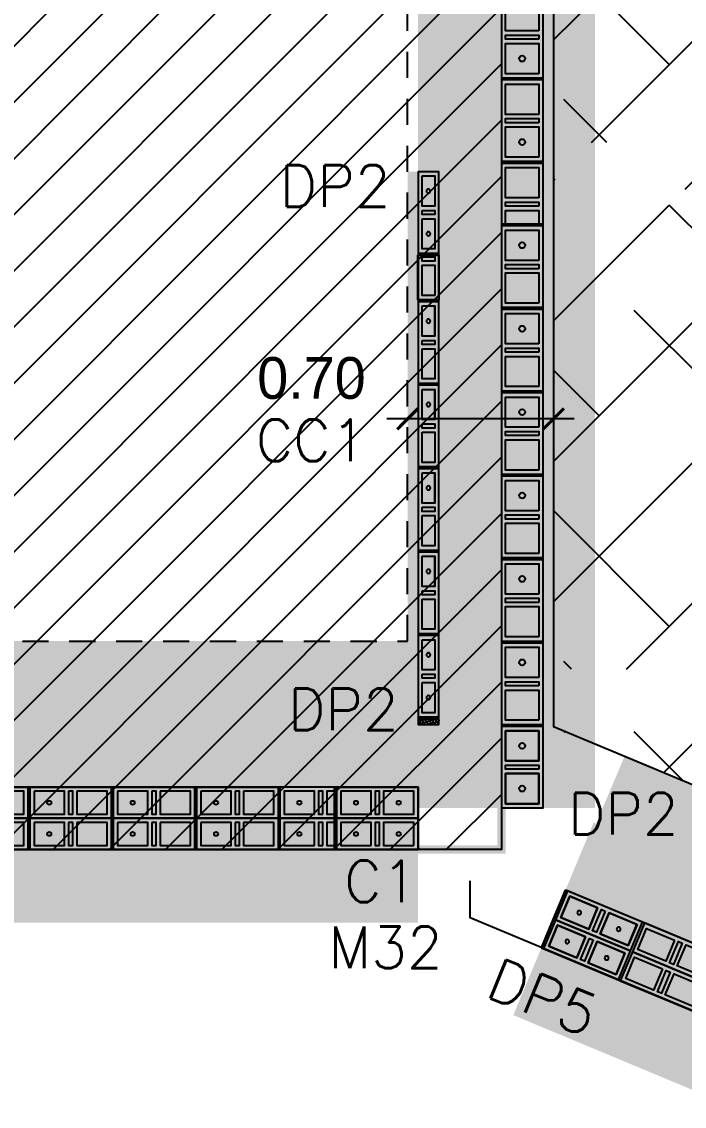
# Model space of a CAD drawing. Header units: metres. Extents: x -33.7 to 13.3, y -17.6 to 9.2.
# Drawn here: x -0.41 to 2.77, y -4.99 to 0.21 of the extents above; entities that cross this region are included whole.
import ezdxf
from ezdxf.enums import TextEntityAlignment as Align
from ezdxf.xclip import XClip

# ---------------------------------------------------------------- set-up
doc = ezdxf.new("R2010")
doc.units = ezdxf.units.M
doc.header["$XCLIPFRAME"] = 2
doc.linetypes.add('HIDDEN', pattern=[0.375, 0.25, -0.125])
for name, color, linetype in [('00', 8, 'Continuous'), ('COTAS', 1, 'Continuous'), ('Pin DP1 en Muro de 10cm', 3, 'Continuous'), ('Pin DP1 en Muro de 20cm', 3, 'Continuous'), ('Pin DP1 en Muro de contencion de 30cm', 3, 'Continuous'), ('Pin DP2 en Muro de 10cm', 30, 'Continuous'), ('Pin DP2 en Muro de 20cm', 32, 'Continuous'), ('Pin DP2 en Muro de contencion de 30cm', 33, 'Continuous'), ('Pin DP5 en Muro de contencion de 30cm', 8, 'Continuous'), ('Zapata Z8 de 6.55 x 7.10 x 0.45 m', 34, 'Continuous')]:
    doc.layers.add(name, color=color, linetype=linetype)
for name, color, linetype, transparency in [('Cimiento corrido CC1 de 0.70 x 0.25 m', 2, 'Continuous', 0.5), ('Cimiento corrido MC1 de 1.00 x 0.30 m', 4, 'Continuous', 0.5), ('Cimiento corrido MC1 de 1.00 x 0.30 m (dentro de zapata)', 144, 'Continuous', 0.5), ('SOT Muro de 10cm', 1, 'Continuous', 0.5), ('SOT Muro de 20cm', 1, 'Continuous', 0.5), ('SOT Muro de contencion de 30cm', 6, 'Continuous', 0.5)]:
    doc.layers.add(name, color=color, linetype=linetype, transparency=transparency)
doc.styles.add('ROMANS', font='romans')
doc.styles.add('ROTULOS', font='GOTHIC.TTF')
doc.styles.get("Standard").update_dxf_attribs({"font": 'arial.ttf'})
doc.dimstyles.new('DIM_100_2', dxfattribs={"dimtxt": 0.2, "dimasz": 0.1, "dimexe": 0.1, "dimexo": 0.1, "dimgap": 0.15, "dimtad": 1, "dimdsep": 46, "dimtxsty": 'ROTULOS', "dimblk": 'ARCHTICK', "dimcen": 0.1, "dimdle": 0.1, "dimaunit": 1, "dimadec": 3, "dimazin": 3, "dimtfac": 1, "dimtix": 1, "dimtmove": 2, "dimatfit": 3, "dimldrblk": 'FLECHA', "dimfxl": 0.25, "dimtvp": 1, "dimtolj": 1, "dimlwd": -1, "dimlwe": -1})

# ---------------------------------------------------------------- blocks, each defined once
blk = doc.blocks.new('*U132')
for points in [[(-0.075, 0.4), (0.075, 0.4), (0.075, 0.01), (-0.075, 0.01)], [(0.055, 0.38), (-0.055, 0.38), (-0.055, 0.235), (0.055, 0.235)], [(0.055, 0.215), (-0.055, 0.215), (-0.055, 0.195), (0.055, 0.195)], [(0.055, 0.175), (-0.055, 0.175), (-0.055, 0.03), (0.055, 0.03)]]:
    blk.add_lwpolyline(points, close=True)
at = {"color": 251}
blk.add_lwpolyline([(-0.075, 0), (0.075, 0)], dxfattribs=at)
at = {"color": 3}
blk.add_circle((0, 0.3075), 0.00953, dxfattribs=at)
blk = doc.blocks.new('*U133')
for points in [[(-0.075, 0.4), (0.075, 0.4), (0.075, 0.01), (-0.075, 0.01)], [(0.055, 0.38), (-0.055, 0.38), (-0.055, 0.235), (0.055, 0.235)], [(0.055, 0.215), (-0.055, 0.215), (-0.055, 0.195), (0.055, 0.195)], [(0.055, 0.175), (-0.055, 0.175), (-0.055, 0.03), (0.055, 0.03)]]:
    blk.add_lwpolyline(points, close=True)
at = {"color": 251}
blk.add_lwpolyline([(-0.075, 0), (0.075, 0)], dxfattribs=at)
at = {"color": 3}
blk.add_circle((0, 0.3075), 0.00953, dxfattribs=at)
blk = doc.blocks.new('*U134')
for points in [[(-0.075, 0.4), (0.075, 0.4), (0.075, 0.01), (-0.075, 0.01)], [(0.055, 0.38), (-0.055, 0.38), (-0.055, 0.235), (0.055, 0.235)], [(0.055, 0.215), (-0.055, 0.215), (-0.055, 0.195), (0.055, 0.195)], [(0.055, 0.175), (-0.055, 0.175), (-0.055, 0.03), (0.055, 0.03)]]:
    blk.add_lwpolyline(points, close=True)
at = {"color": 251}
blk.add_lwpolyline([(-0.075, 0), (0.075, 0)], dxfattribs=at)
at = {"color": 3}
blk.add_circle((0, 0.3075), 0.00953, dxfattribs=at)
blk = doc.blocks.new('*U135')
for points in [[(-0.075, 0.4), (0.075, 0.4), (0.075, 0.01), (-0.075, 0.01)], [(0.055, 0.38), (-0.055, 0.38), (-0.055, 0.235), (0.055, 0.235)], [(0.055, 0.215), (-0.055, 0.215), (-0.055, 0.195), (0.055, 0.195)], [(0.055, 0.175), (-0.055, 0.175), (-0.055, 0.03), (0.055, 0.03)]]:
    blk.add_lwpolyline(points, close=True)
at = {"color": 251}
blk.add_lwpolyline([(-0.075, 0), (0.075, 0)], dxfattribs=at)
at = {"color": 3}
blk.add_circle((0, 0.3075), 0.00953, dxfattribs=at)
blk = doc.blocks.new('*U136')
for points in [[(-0.075, 0.4), (0.075, 0.4), (0.075, 0.01), (-0.075, 0.01)], [(0.055, 0.38), (-0.055, 0.38), (-0.055, 0.235), (0.055, 0.235)], [(0.055, 0.215), (-0.055, 0.215), (-0.055, 0.195), (0.055, 0.195)], [(0.055, 0.175), (-0.055, 0.175), (-0.055, 0.03), (0.055, 0.03)]]:
    blk.add_lwpolyline(points, close=True)
at = {"color": 251}
blk.add_lwpolyline([(-0.075, 0), (0.075, 0)], dxfattribs=at)
at = {"color": 3}
for centre in [(0, 0.3075), (0, 0.1025)]:
    blk.add_circle(centre, 0.00953, dxfattribs=at)
blk = doc.blocks.new('*U137')
for points in [[(-0.075, 0.4), (0.075, 0.4), (0.075, 0.01), (-0.075, 0.01)], [(0.055, 0.38), (-0.055, 0.38), (-0.055, 0.235), (0.055, 0.235)], [(0.055, 0.215), (-0.055, 0.215), (-0.055, 0.195), (0.055, 0.195)], [(0.055, 0.175), (-0.055, 0.175), (-0.055, 0.03), (0.055, 0.03)]]:
    blk.add_lwpolyline(points, close=True)
at = {"color": 251}
blk.add_lwpolyline([(-0.075, 0), (0.075, 0)], dxfattribs=at)
at = {"color": 3}
blk.add_circle((0, 0.1025), 0.00953, dxfattribs=at)
blk = doc.blocks.new('*U386')
for points in [[(-0.05, 0.4), (0.05, 0.4), (0.05, 0.01), (-0.05, 0.01)], [(0.03, 0.38), (-0.03, 0.38), (-0.03, 0.235), (0.03, 0.235)], [(0.03, 0.215), (-0.03, 0.215), (-0.03, 0.195), (0.03, 0.195)], [(0.03, 0.175), (-0.03, 0.175), (-0.03, 0.03), (0.03, 0.03)]]:
    blk.add_lwpolyline(points, close=True)
at = {"color": 251}
blk.add_lwpolyline([(-0.05, 0), (0.05, 0)], dxfattribs=at)
at = {"color": 3}
for centre in [(0, 0.3075), (0, 0.1025)]:
    blk.add_circle(centre, 0.00953, dxfattribs=at)
blk = doc.blocks.new('*U387')
for points in [[(-0.05, 0.4), (0.05, 0.4), (0.05, 0.01), (-0.05, 0.01)], [(0.03, 0.38), (-0.03, 0.38), (-0.03, 0.235), (0.03, 0.235)], [(0.03, 0.215), (-0.03, 0.215), (-0.03, 0.195), (0.03, 0.195)], [(0.03, 0.175), (-0.03, 0.175), (-0.03, 0.03), (0.03, 0.03)]]:
    blk.add_lwpolyline(points, close=True)
at = {"color": 251}
blk.add_lwpolyline([(-0.05, 0), (0.05, 0)], dxfattribs=at)
at = {"color": 3}
blk.add_circle((0, 0.3075), 0.00953, dxfattribs=at)
blk = doc.blocks.new('*U388')
for points in [[(-0.05, 0.4), (0.05, 0.4), (0.05, 0.01), (-0.05, 0.01)], [(0.03, 0.38), (-0.03, 0.38), (-0.03, 0.235), (0.03, 0.235)], [(0.03, 0.215), (-0.03, 0.215), (-0.03, 0.195), (0.03, 0.195)], [(0.03, 0.175), (-0.03, 0.175), (-0.03, 0.03), (0.03, 0.03)]]:
    blk.add_lwpolyline(points, close=True)
at = {"color": 251}
blk.add_lwpolyline([(-0.05, 0), (0.05, 0)], dxfattribs=at)
at = {"color": 3}
blk.add_circle((0, 0.3075), 0.00953, dxfattribs=at)
blk = doc.blocks.new('*U389')
for points in [[(-0.05, 0.4), (0.05, 0.4), (0.05, 0.01), (-0.05, 0.01)], [(0.03, 0.38), (-0.03, 0.38), (-0.03, 0.235), (0.03, 0.235)], [(0.03, 0.215), (-0.03, 0.215), (-0.03, 0.195), (0.03, 0.195)], [(0.03, 0.175), (-0.03, 0.175), (-0.03, 0.03), (0.03, 0.03)]]:
    blk.add_lwpolyline(points, close=True)
at = {"color": 251}
blk.add_lwpolyline([(-0.05, 0), (0.05, 0)], dxfattribs=at)
at = {"color": 3}
blk.add_circle((0, 0.3075), 0.00953, dxfattribs=at)
blk = doc.blocks.new('*U390')
for points in [[(-0.05, 0.4), (0.05, 0.4), (0.05, 0.01), (-0.05, 0.01)], [(0.03, 0.38), (-0.03, 0.38), (-0.03, 0.235), (0.03, 0.235)], [(0.03, 0.215), (-0.03, 0.215), (-0.03, 0.195), (0.03, 0.195)], [(0.03, 0.175), (-0.03, 0.175), (-0.03, 0.03), (0.03, 0.03)]]:
    blk.add_lwpolyline(points, close=True)
at = {"color": 251}
blk.add_lwpolyline([(-0.05, 0), (0.05, 0)], dxfattribs=at)
at = {"color": 3}
blk.add_circle((0, 0.3075), 0.00953, dxfattribs=at)
blk = doc.blocks.new('*U391')
for points in [[(-0.05, 0.4), (0.05, 0.4), (0.05, 0.01), (-0.05, 0.01)], [(0.03, 0.38), (-0.03, 0.38), (-0.03, 0.235), (0.03, 0.235)], [(0.03, 0.215), (-0.03, 0.215), (-0.03, 0.195), (0.03, 0.195)], [(0.03, 0.175), (-0.03, 0.175), (-0.03, 0.03), (0.03, 0.03)]]:
    blk.add_lwpolyline(points, close=True)
at = {"color": 251}
blk.add_lwpolyline([(-0.05, 0), (0.05, 0)], dxfattribs=at)
at = {"color": 3}
for centre in [(0, 0.3075), (0, 0.1025)]:
    blk.add_circle(centre, 0.00953, dxfattribs=at)
blk = doc.blocks.new('_ArchTick')
at = {"color": 0, "linetype": 'ByBlock', "lineweight": -2, "const_width": 0.15}
blk.add_lwpolyline([(-0.5, -0.5), (0.5, 0.5)], dxfattribs=at)
blk = doc.blocks.new('*D435')
at = {"layer": 'COTAS'}
for p, q in [((2.239, -1.6988), (1.339, -1.6988)), ((1.439, -1.7988), (1.439, -1.7988)), ((2.139, -1.7988), (2.139, -1.7988))]:
    blk.add_line(p, q, dxfattribs=at)
at = {"layer": 'Defpoints', "color": 0}
for p in [(1.439, -1.6988), (1.439, -1.6988), (2.139, -1.6988)]:
    blk.add_point(p, dxfattribs=at)
at = {"layer": 'COTAS', "linetype": 'ByBlock', "xscale": 0.1, "yscale": 0.1, "zscale": 0.1}
for p, rotation in [((1.439, -1.6988), 179.9999985012163), ((2.139, -1.6988), 359.9999985012163)]:
    blk.add_blockref('_ArchTick', p, dxfattribs=dict(at, rotation=rotation))
at = {"layer": 'COTAS', "color": 1, "insert": (0.9778, -1.5037), "char_height": 0.2, "attachment_point": 5, "rotation": 360, "style": 'ROTULOS'}
blk.add_mtext('\\A1;0.70', dxfattribs=at)
blk = doc.blocks.new('FLECHA')
h = blk.add_hatch(color=256)
edge = h.paths.add_edge_path()
edge.add_line((-0.76, -0.716), (-0.346, 0))
edge.add_line((-0.346, 0), (-0.76, 0.716))
edge.add_arc((-0.63, 0.791), 0.15, 30, 210, ccw=False)
edge.add_line((-0.5, 0.866), (0, 0))
edge.add_line((0, 0), (-0.5, -0.866))
edge.add_arc((-0.63, -0.791), 0.15, 150, 330, ccw=False)
blk.add_line((-0.346, 0), (-1.83, 0))
blk.add_lwpolyline([(-0.76, -0.716), (-0.346, 0), (-0.76, 0.716, -1), (-0.5, 0.866), (0, 0), (-0.5, -0.866, -1)], format="xyb", close=True)
blk = doc.blocks.new('*U457')
for points in [[(-0.05, 0.4), (0.05, 0.4), (0.05, 0.01), (-0.05, 0.01)], [(0.03, 0.38), (-0.03, 0.38), (-0.03, 0.235), (0.03, 0.235)], [(0.03, 0.38), (-0.03, 0.38), (-0.03, 0.235), (0.03, 0.235)], [(0.03, 0.215), (-0.03, 0.215), (-0.03, 0.195), (0.03, 0.195)], [(0.03, 0.175), (-0.03, 0.175), (-0.03, 0.03), (0.03, 0.03)]]:
    blk.add_lwpolyline(points, close=True)
blk.add_lwpolyline([(0.03, 0.21), (0.03, 0.215), (-0.03, 0.215), (-0.03, 0.21)])
at = {"color": 251}
blk.add_lwpolyline([(-0.05, 0), (0.05, 0)], dxfattribs=at)
blk = doc.blocks.new('*U466')
at = {"color": 251}
blk.add_lwpolyline([(135.5512, -9.5275), (135.7512, -9.5275)], dxfattribs=at)
for points in [[(135.5512, -9.9275), (135.7512, -9.9275), (135.7512, -9.5375), (135.5512, -9.5375)], [(135.7312, -9.7025), (135.5712, -9.7025), (135.5712, -9.5575), (135.7312, -9.5575)], [(135.7312, -9.7425), (135.5712, -9.7425), (135.5712, -9.7225), (135.7312, -9.7225)], [(135.7312, -9.9075), (135.5712, -9.9075), (135.5712, -9.7625), (135.7312, -9.7625)]]:
    blk.add_lwpolyline(points, close=True)
at = {"color": 3}
for centre in [(135.6512, -9.63), (135.6512, -9.835)]:
    blk.add_circle(centre, 0.0144, dxfattribs=at)
blk = doc.blocks.new('*U467')
at = {"color": 251}
blk.add_lwpolyline([(135.5512, -9.5275), (135.7512, -9.5275)], dxfattribs=at)
for points in [[(135.5512, -9.9275), (135.7512, -9.9275), (135.7512, -9.5375), (135.5512, -9.5375)], [(135.7312, -9.7025), (135.5712, -9.7025), (135.5712, -9.5575), (135.7312, -9.5575)], [(135.7312, -9.7425), (135.5712, -9.7425), (135.5712, -9.7225), (135.7312, -9.7225)], [(135.7312, -9.9075), (135.5712, -9.9075), (135.5712, -9.7625), (135.7312, -9.7625)]]:
    blk.add_lwpolyline(points, close=True)
at = {"color": 3}
blk.add_circle((135.6512, -9.63), 0.0144, dxfattribs=at)
blk = doc.blocks.new('*U468')
at = {"color": 251}
blk.add_lwpolyline([(135.5512, -9.5275), (135.7512, -9.5275)], dxfattribs=at)
for points in [[(135.5512, -9.9275), (135.7512, -9.9275), (135.7512, -9.5375), (135.5512, -9.5375)], [(135.7312, -9.7025), (135.5712, -9.7025), (135.5712, -9.5575), (135.7312, -9.5575)], [(135.7312, -9.7425), (135.5712, -9.7425), (135.5712, -9.7225), (135.7312, -9.7225)], [(135.7312, -9.9075), (135.5712, -9.9075), (135.5712, -9.7625), (135.7312, -9.7625)]]:
    blk.add_lwpolyline(points, close=True)
at = {"color": 3}
blk.add_circle((135.6512, -9.63), 0.0144, dxfattribs=at)
blk = doc.blocks.new('*U469')
at = {"color": 251}
blk.add_lwpolyline([(135.5512, -9.5275), (135.7512, -9.5275)], dxfattribs=at)
for points in [[(135.5512, -9.9275), (135.7512, -9.9275), (135.7512, -9.5375), (135.5512, -9.5375)], [(135.7312, -9.7025), (135.5712, -9.7025), (135.5712, -9.5575), (135.7312, -9.5575)], [(135.7312, -9.7425), (135.5712, -9.7425), (135.5712, -9.7225), (135.7312, -9.7225)], [(135.7312, -9.9075), (135.5712, -9.9075), (135.5712, -9.7625), (135.7312, -9.7625)]]:
    blk.add_lwpolyline(points, close=True)
at = {"color": 3}
blk.add_circle((135.6512, -9.63), 0.0144, dxfattribs=at)
blk = doc.blocks.new('*U556')
at = {"color": 251}
blk.add_lwpolyline([(135.5512, -9.5275), (135.7512, -9.5275)], dxfattribs=at)
for points in [[(135.5512, -9.9275), (135.7512, -9.9275), (135.7512, -9.5375), (135.5512, -9.5375)], [(135.7312, -9.7025), (135.5712, -9.7025), (135.5712, -9.5575), (135.7312, -9.5575)], [(135.7312, -9.7425), (135.5712, -9.7425), (135.5712, -9.7225), (135.7312, -9.7225)], [(135.7312, -9.9075), (135.5712, -9.9075), (135.5712, -9.7625), (135.7312, -9.7625)]]:
    blk.add_lwpolyline(points, close=True)
at = {"color": 3}
blk.add_circle((135.6512, -9.63), 0.0144, dxfattribs=at)
blk = doc.blocks.new('*U472')
at = {"color": 251}
blk.add_lwpolyline([(135.5512, -9.5275), (135.7512, -9.5275)], dxfattribs=at)
for points in [[(135.5512, -9.9275), (135.7512, -9.9275), (135.7512, -9.5375), (135.5512, -9.5375)], [(135.7312, -9.7025), (135.5712, -9.7025), (135.5712, -9.5575), (135.7312, -9.5575)], [(135.7312, -9.7425), (135.5712, -9.7425), (135.5712, -9.7225), (135.7312, -9.7225)], [(135.7312, -9.9075), (135.5712, -9.9075), (135.5712, -9.7625), (135.7312, -9.7625)]]:
    blk.add_lwpolyline(points, close=True)
blk = doc.blocks.new('*U504')
for points in [[(-0.075, 0.4), (0.075, 0.4), (0.075, 0.01), (-0.075, 0.01)], [(0.055, 0.38), (-0.055, 0.38), (-0.055, 0.235), (0.055, 0.235)], [(0.055, 0.38), (-0.055, 0.38), (-0.055, 0.235), (0.055, 0.235)], [(0.055, 0.215), (-0.055, 0.215), (-0.055, 0.195), (0.055, 0.195)], [(0.055, 0.175), (-0.055, 0.175), (-0.055, 0.03), (0.055, 0.03)]]:
    blk.add_lwpolyline(points, close=True)
blk.add_lwpolyline([(0.055, 0.21), (0.055, 0.215), (-0.055, 0.215), (-0.055, 0.21)])
at = {"color": 251}
blk.add_lwpolyline([(-0.075, 0), (0.075, 0)], dxfattribs=at)
blk = doc.blocks.new('*U545')
for points in [[(-0.075, 0.4), (0.075, 0.4), (0.075, 0.01), (-0.075, 0.01)], [(0.055, 0.38), (-0.055, 0.38), (-0.055, 0.235), (0.055, 0.235)], [(0.055, 0.215), (-0.055, 0.215), (-0.055, 0.195), (0.055, 0.195)], [(0.055, 0.175), (-0.055, 0.175), (-0.055, 0.03), (0.055, 0.03)]]:
    blk.add_lwpolyline(points, close=True)
at = {"color": 251}
blk.add_lwpolyline([(-0.075, 0), (0.075, 0)], dxfattribs=at)
at = {"color": 3}
for centre in [(0, 0.3075), (0, 0.1025)]:
    blk.add_circle(centre, 0.00953, dxfattribs=at)
blk = doc.blocks.new('*U546')
for points in [[(-0.075, 0.4), (0.075, 0.4), (0.075, 0.01), (-0.075, 0.01)], [(0.055, 0.38), (-0.055, 0.38), (-0.055, 0.235), (0.055, 0.235)], [(0.055, 0.38), (-0.055, 0.38), (-0.055, 0.235), (0.055, 0.235)], [(0.055, 0.215), (-0.055, 0.215), (-0.055, 0.195), (0.055, 0.195)], [(0.055, 0.175), (-0.055, 0.175), (-0.055, 0.03), (0.055, 0.03)]]:
    blk.add_lwpolyline(points, close=True)
blk.add_lwpolyline([(0.055, 0.21), (0.055, 0.215), (-0.055, 0.215), (-0.055, 0.21)])
at = {"color": 251}
blk.add_lwpolyline([(-0.075, 0), (0.075, 0)], dxfattribs=at)
blk = doc.blocks.new('*U505')
for points in [[(-0.075, 0.4), (0.075, 0.4), (0.075, 0.01), (-0.075, 0.01)], [(0.055, 0.38), (-0.055, 0.38), (-0.055, 0.235), (0.055, 0.235)], [(0.055, 0.215), (-0.055, 0.215), (-0.055, 0.195), (0.055, 0.195)], [(0.055, 0.175), (-0.055, 0.175), (-0.055, 0.03), (0.055, 0.03)]]:
    blk.add_lwpolyline(points, close=True)
at = {"color": 251}
blk.add_lwpolyline([(-0.075, 0), (0.075, 0)], dxfattribs=at)
at = {"color": 3}
for centre in [(0, 0.3075), (0, 0.1025)]:
    blk.add_circle(centre, 0.00953, dxfattribs=at)
blk = doc.blocks.new('*U560')
at = {"color": 251}
blk.add_lwpolyline([(135.5512, -9.5275), (135.7512, -9.5275)], dxfattribs=at)
for points in [[(135.5512, -9.9275), (135.7512, -9.9275), (135.7512, -9.5375), (135.5512, -9.5375)], [(135.7312, -9.7025), (135.5712, -9.7025), (135.5712, -9.5575), (135.7312, -9.5575)], [(135.7312, -9.7425), (135.5712, -9.7425), (135.5712, -9.7225), (135.7312, -9.7225)], [(135.7312, -9.9075), (135.5712, -9.9075), (135.5712, -9.7625), (135.7312, -9.7625)]]:
    blk.add_lwpolyline(points, close=True)
at = {"color": 3}
blk.add_circle((135.6512, -9.835), 0.0144, dxfattribs=at)
blk = doc.blocks.new('*U559')
at = {"color": 251}
blk.add_lwpolyline([(135.5512, -9.5275), (135.7512, -9.5275)], dxfattribs=at)
for points in [[(135.5512, -9.9275), (135.7512, -9.9275), (135.7512, -9.5375), (135.5512, -9.5375)], [(135.7312, -9.7025), (135.5712, -9.7025), (135.5712, -9.5575), (135.7312, -9.5575)], [(135.7312, -9.7425), (135.5712, -9.7425), (135.5712, -9.7225), (135.7312, -9.7225)], [(135.7312, -9.9075), (135.5712, -9.9075), (135.5712, -9.7625), (135.7312, -9.7625)]]:
    blk.add_lwpolyline(points, close=True)
at = {"color": 3}
blk.add_circle((135.6512, -9.835), 0.0144, dxfattribs=at)
blk = doc.blocks.new('*U557')
at = {"color": 251}
blk.add_lwpolyline([(135.5512, -9.5275), (135.7512, -9.5275)], dxfattribs=at)
for points in [[(135.5512, -9.9275), (135.7512, -9.9275), (135.7512, -9.5375), (135.5512, -9.5375)], [(135.7312, -9.7025), (135.5712, -9.7025), (135.5712, -9.5575), (135.7312, -9.5575)], [(135.7312, -9.7425), (135.5712, -9.7425), (135.5712, -9.7225), (135.7312, -9.7225)], [(135.7312, -9.9075), (135.5712, -9.9075), (135.5712, -9.7625), (135.7312, -9.7625)]]:
    blk.add_lwpolyline(points, close=True)
at = {"color": 3}
blk.add_circle((135.6512, -9.63), 0.0144, dxfattribs=at)
blk = doc.blocks.new('*U558')
at = {"color": 251}
blk.add_lwpolyline([(135.5512, -9.5275), (135.7512, -9.5275)], dxfattribs=at)
for points in [[(135.5512, -9.9275), (135.7512, -9.9275), (135.7512, -9.5375), (135.5512, -9.5375)], [(135.7312, -9.7025), (135.5712, -9.7025), (135.5712, -9.5575), (135.7312, -9.5575)], [(135.7312, -9.7425), (135.5712, -9.7425), (135.5712, -9.7225), (135.7312, -9.7225)], [(135.7312, -9.9075), (135.5712, -9.9075), (135.5712, -9.7625), (135.7312, -9.7625)]]:
    blk.add_lwpolyline(points, close=True)
at = {"color": 3}
blk.add_circle((135.6512, -9.63), 0.0144, dxfattribs=at)
blk = doc.blocks.new('Pin DP1 en Muro de 10cm')
at = {"layer": 'Pin DP1 en Muro de 10cm'}
blk.add_hatch(color=256, dxfattribs=at).paths.add_polyline_path([(-2.4368, -3.2574), (-2.3768, -3.2574), (-2.3768, -3.4024), (-2.4368, -3.4024)])
blk.add_lwpolyline([(-2.4368, -3.2574), (-2.3768, -3.2574), (-2.3768, -3.4024), (-2.4368, -3.4024)], close=True, dxfattribs=at)
blk = doc.blocks.new('Pin DP1 en Muro de 20cm')
at = {"layer": 'Pin DP1 en Muro de 20cm'}
blk.add_hatch(color=256, dxfattribs=at).paths.add_polyline_path([(-20.0705, -1.676), (-20.1591, -1.8092), (-20.2799, -1.729), (-20.1913, -1.5957)])
blk.add_lwpolyline([(-20.0705, -1.676), (-20.1591, -1.8092), (-20.2799, -1.729), (-20.1913, -1.5957)], close=True, dxfattribs=at)
blk = doc.blocks.new('Pin DP1 en Muro de contencion de 30cm')
at = {"layer": 'Pin DP1 en Muro de contencion de 30cm'}
blk.add_hatch(color=256, dxfattribs=at).paths.add_polyline_path([(-17.68, -16.0187), (-17.7867, -15.9923), (-17.8216, -16.133), (-17.7149, -16.1595)])
blk.add_lwpolyline([(-17.68, -16.0187), (-17.7867, -15.9923), (-17.8216, -16.133), (-17.7149, -16.1595)], close=True, dxfattribs=at)
blk = doc.blocks.new('Pin DP2 en Muro de 10cm')
at = {"layer": 'Pin DP2 en Muro de 10cm'}
for points in [[(-10.3314, -2.6437), (-10.3314, -2.5837), (-10.1864, -2.5837), (-10.1864, -2.6437)], [(-10.1264, -2.6437), (-10.1264, -2.5837), (-9.9814, -2.5837), (-9.9814, -2.6437)]]:
    blk.add_hatch(color=256, dxfattribs=at).paths.add_polyline_path(points)
for points in [[(-10.3314, -2.6437), (-10.3314, -2.5837), (-10.1864, -2.5837), (-10.1864, -2.6437)], [(-10.1264, -2.6437), (-10.1264, -2.5837), (-9.9814, -2.5837), (-9.9814, -2.6437)]]:
    blk.add_lwpolyline(points, close=True, dxfattribs=at)
blk = doc.blocks.new('Pin DP2 en Muro de 20cm')
at = {"layer": 'Pin DP2 en Muro de 20cm'}
for points in [[(2.069, 1.5064), (1.909, 1.5064), (1.909, 1.3614), (2.069, 1.3614)], [(2.069, 1.3014), (1.909, 1.3014), (1.909, 1.1564), (2.069, 1.1564)]]:
    blk.add_hatch(color=256, dxfattribs=at).paths.add_polyline_path(points)
for points in [[(2.069, 1.5064), (1.909, 1.5064), (1.909, 1.3614), (2.069, 1.3614)], [(2.069, 1.3014), (1.909, 1.3014), (1.909, 1.1564), (2.069, 1.1564)]]:
    blk.add_lwpolyline(points, close=True, dxfattribs=at)
blk = doc.blocks.new('Pin DP2 en Muro de contencion de 30cm v2')
at = {"layer": 'Pin DP2 en Muro de contencion de 30cm'}
for points in [[(-12.8245, -7.3641), (-12.7328, -7.4249), (-12.6526, -7.3041), (-12.7443, -7.2433)], [(-12.9378, -7.5349), (-12.8462, -7.5957), (-12.766, -7.4749), (-12.8576, -7.4141)]]:
    blk.add_hatch(color=256, dxfattribs=at).paths.add_polyline_path(points)
for points in [[(-12.8245, -7.3641), (-12.7328, -7.4249), (-12.6526, -7.3041), (-12.7443, -7.2433)], [(-12.9378, -7.5349), (-12.8462, -7.5957), (-12.766, -7.4749), (-12.8576, -7.4141)]]:
    blk.add_lwpolyline(points, close=True, dxfattribs=at)
blk = doc.blocks.new('Pin DP5 en Muro de contencion de 30cm v2')
at = {"layer": 'Pin DP5 en Muro de contencion de 30cm'}
for points in [[(-11.591, 8.8152), (-11.591, 8.7052), (-11.446, 8.7052), (-11.446, 8.8152)], [(-11.386, 8.8152), (-11.386, 8.7052), (-11.241, 8.7052), (-11.241, 8.8152)], [(-11.591, 8.6652), (-11.591, 8.5552), (-11.446, 8.5552), (-11.446, 8.6652)], [(-11.386, 8.6652), (-11.386, 8.5552), (-11.241, 8.5552), (-11.241, 8.6652)]]:
    blk.add_hatch(color=256, dxfattribs=at).paths.add_polyline_path(points)
for points in [[(-11.591, 8.8152), (-11.591, 8.7052), (-11.446, 8.7052), (-11.446, 8.8152)], [(-11.386, 8.8152), (-11.386, 8.7052), (-11.241, 8.7052), (-11.241, 8.8152)], [(-11.591, 8.6652), (-11.591, 8.5552), (-11.446, 8.5552), (-11.446, 8.6652)], [(-11.386, 8.6652), (-11.386, 8.5552), (-11.241, 8.5552), (-11.241, 8.6652)]]:
    blk.add_lwpolyline(points, close=True, dxfattribs=at)
blk = doc.blocks.new('Zapata Z8 de 6.55 x 7.10 x 0.45 m')
at = {"layer": 'Zapata Z8 de 6.55 x 7.10 x 0.45 m'}
h = blk.add_hatch(dxfattribs=at)
h.set_pattern_fill('ANSI31', color=256, scale=0.06, style=0)
h.paths.add_polyline_path([(-3.275, -3.55), (3.275, -3.55), (3.275, 3.55), (-3.275, 3.55)])
at = {"layer": 'Zapata Z8 de 6.55 x 7.10 x 0.45 m', "const_width": 0.04}
blk.add_lwpolyline([(-3.275, -3.55), (3.275, -3.55), (3.275, 3.55), (-3.275, 3.55)], close=True, dxfattribs=at)
blk = doc.blocks.new('xMuro 10')
blk.add_hatch(color=256).paths.add_polyline_path([(0, -0.05), (1, -0.05), (1, 0.05), (0, 0.05)])
blk.add_lwpolyline([(0, -0.05), (1, -0.05), (1, 0.05), (0, 0.05)], close=True)
at = {"color": 250, "flags": 1}
for tag, p in [('ID', (0, -0.15)), ('TIPO', (0, -0.25)), ('ESPESOR', (0, -0.35)), ('LARGO', (0, -0.45)), ('ALTO', (0, -0.55)), ('AREA', (0, -0.65))]:
    blk.add_attdef(tag, p, '', height=0.08, dxfattribs=at)
blk = doc.blocks.new('xMuro 20')
blk.add_hatch(color=256).paths.add_polyline_path([(0, -0.1), (1, -0.1), (1, 0.1), (0, 0.1)])
blk.add_lwpolyline([(0, -0.1), (1, -0.1), (1, 0.1), (0, 0.1)], close=True)
at = {"color": 250, "flags": 1}
for tag, p in [('ID', (0, -0.2)), ('TIPO', (0, -0.3)), ('ESPESOR', (0, -0.4)), ('LARGO', (0, -0.5)), ('ALTO', (0, -0.6)), ('AREA', (0, -0.7))]:
    blk.add_attdef(tag, p, '', height=0.08, dxfattribs=at)
blk = doc.blocks.new('xMuro 30')
blk.add_hatch(color=256).paths.add_polyline_path([(0, -0.15), (1, -0.15), (1, 0.15), (0, 0.15)])
blk.add_lwpolyline([(0, -0.15), (1, -0.15), (1, 0.15), (0, 0.15)], close=True)
at = {"color": 250, "flags": 1}
for tag, p in [('ID', (0, -0.25)), ('TIPO', (0, -0.35)), ('ESPESOR', (0, -0.45)), ('LARGO', (0, -0.55)), ('ALTO', (0, -0.65)), ('AREA', (0, -0.75))]:
    blk.add_attdef(tag, p, '', height=0.08, dxfattribs=at)

msp = doc.modelspace()

# ---------------------------------------------------------------- hatches: boundary and pattern name
at = {"layer": '00'}
h = msp.add_hatch(dxfattribs=at)
h.set_pattern_fill('ANSI38', color=256, scale=0.15)
h.paths.add_polyline_path([(-4.6593, 0.8334), (-8.386, 0.8334), (-8.386, -0.2387), (-4.6593, -0.2387)])
h.paths.add_polyline_path([(-5.3507, 0.0369), (-4.7173, 0.0369), (-4.7173, -0.2631), (-5.3507, -0.2631)])
h.paths.add_polyline_path([(-8.1834, 0.8535), (-7.731, 0.8535), (-7.731, 0.5535), (-8.1834, 0.5535)])
h.paths.add_polyline_path([(-9.586, 0.8334), (-9.586, -0.2387), (-8.386, -0.2387), (-8.386, 0.8334)])
h.paths.add_polyline_path([(-8.386, 6.3702), (-8.386, 1.5334), (-4.6593, 1.5334), (-4.6593, 3.3291), (-2.586, 3.3291), (-2.586, 6.3702)])
h.paths.add_polyline_path([(-11.086, 6.3702), (-11.086, 2.9834), (-9.586, 2.9834), (-9.586, 1.5334), (-8.386, 1.5334), (-8.386, 6.3702)])
h.paths.add_polyline_path([(-9.5393, 1.8241), (-8.9155, 1.8241), (-8.9155, 1.5241), (-9.5393, 1.5241)])
h.paths.add_polyline_path([(-8.386, 6.3702), (-8.386, 7.7363), (-8.8848, 7.7363), (-9.2848, 7.7363), (-9.6848, 7.7363), (-10.0848, 7.7363), (-10.4848, 7.7363), (-10.611, 7.7363), (-10.8848, 7.7362), (-11.086, 7.7362), (-11.086, 6.3702)])
h.paths.add_polyline_path([(-3.182, 7.8863), (-3.182, 7.8663), (-3.182, 7.8364), (-3.182, 7.7563), (-3.182, 7.7363), (-3.372, 7.7363), (-3.372, 7.8364), (-3.7597, 7.8364), (-3.7597, 7.7363), (-3.986, 7.7363), (-3.986, 6.7363), (-4.686, 6.7363), (-4.686, 7.7363), (-4.9222, 7.7363), (-5.1122, 7.7363), (-5.3598, 7.7363), (-5.7598, 7.7363), (-6.1598, 7.7363), (-6.5598, 7.7363), (-6.9598, 7.7363), (-7.3598, 7.7363), (-7.586, 7.7362), (-7.586, 6.7363), (-8.286, 6.7363), (-8.286, 7.7363), (-8.386, 7.7363), (-8.386, 6.3702), (-2.586, 6.3702), (-2.586, 6.7363), (-2.936, 6.7363), (-2.936, 7.7363), (-3.172, 7.7363), (-3.172, 7.8364), (-3.172, 7.8863)], is_closed=False)
h.paths.add_polyline_path([(-2.586, 3.3291), (1.439, 3.3291), (1.439, 4.9451), (-2.011, 4.9451), (-2.011, 6.3702), (-2.586, 6.3702)])
h.paths.add_polyline_path([(-2.011, 7.7363), (-2.236, 7.7363), (-2.236, 6.7363), (-2.586, 6.7363), (-2.586, 6.3702), (-2.011, 6.3702)])
h.paths.add_polyline_path([(4.6574, 4.9302), (3.9462, 5.2268), (4.0571, 5.4926), (2.139, 6.2926), (2.139, 1.5084), (3.2303, 1.5084)])
h.paths.add_polyline_path([(10.1144, 2.8169), (9.7724, 2.9595), (9.9071, 3.2826), (6.4461, 4.726), (6.2536, 4.2645), (5.3035, 4.6608), (3.9158, 1.3334), (9.4957, 1.3334), (9.7777, 2.0095)])
h.paths.add_polyline_path([(8.7205, 1.6505), (9.3407, 1.3935), (9.1876, 1.024), (8.5673, 1.281)])
h.paths.add_polyline_path([(9.4957, 1.3334), (3.9158, 1.3334), (3.6968, 0.8084), (2.139, 0.8084), (2.139, -2.6637), (7.8287, -2.6637)])
h.paths.add_polyline_path([(7.0302, -2.4025), (7.6504, -2.6595), (7.4973, -3.029), (6.877, -2.772)])
h.paths.add_polyline_path([(8.6568, 1.3446), (9.1961, 1.0926), (9.0691, 0.8208), (8.5298, 1.0728)])
h.paths.add_polyline_path([(7.453, -3.5646), (7.8287, -2.6637), (2.139, -2.6637), (2.139, -3.1747), (3.0741, -3.5646)])
h.paths.add_polyline_path([(3.0741, -3.5646), (6.4622, -4.9777), (6.5969, -4.6546), (6.9389, -4.7973), (7.453, -3.5646)])
h.paths.add_polyline_path([(-5.3882, -2.6637), (-5.3882, -0.9387), (-8.0538, -0.9387), (-8.0538, -2.6637)])
h.paths.add_polyline_path([(-6.0368, -2.5157), (-5.5845, -2.5157), (-5.5845, -2.8157), (-6.0368, -2.8157)])
h.paths.add_polyline_path([(-11.386, -3.8953), (-11.386, -2.6637), (-11.386, -0.3166), (-12.886, -0.3166), (-12.886, 0.5401), (-15.8572, -0.7944), (-17.5814, -3.3881), (-14.0719, -5.7717), (-13.5557, -4.9952), (-12.557, -5.6591)])
h.paths.add_polyline_path([(-15.8572, -0.7944), (-17.6054, -1.5796), (-17.4593, -1.6767), (-18.2811, -2.9129), (-17.5814, -3.3881)])
h.paths.add_polyline_path([(-12.886, 1.3334), (-12.886, 2.4194), (-15.3829, 4.7202), (-17.9279, 4.7202), (-20.7334, 0.4997), (-17.9006, -1.3833), (-15.5456, -0.3256), (-14.4428, 1.3334)])
h.paths.add_polyline_path([(-11.786, 2.9834), (-12.886, 2.9834), (-12.886, 2.8274), (-15.36, 5.107), (-15.36, 5.5139), (-11.786, 5.5139), (-11.786, 2.9834)])
h.paths.add_polyline_path([(-23.2556, 0.1331), (-23.1743, 0.079), (-22.2323, 1.4961), (-20.9832, 0.6658), (-18.2881, 4.7202), (-18.66, 4.7202), (-18.66, 7.0363)])
h.paths.add_polyline_path([(-15.36, 7.0363), (-15.36, 6.3702), (-11.786, 6.3702), (-11.786, 7.0363)])
h.paths.add_polyline_path([(-14.9493, 6.5059), (-14.4969, 6.5059), (-14.4969, 6.2059), (-14.9493, 6.2059)])
h.paths.add_polyline_path([(-13.402, 7.054), (-12.7307, 7.0389), (-12.7397, 6.639), (-13.411, 6.6541)])
h.paths.add_polyline_path([(-11.736, 6.2139), (-11.736, 6.3702), (-15.36, 6.3702), (-15.36, 6.2139)])
h.paths.add_polyline_path([(-22.706, -7.3169), (-22.4748, -6.3262), (-20.6318, -6.7465), (-19.9949, -3.9537), (-22.5603, -2.2485), (-24.2496, -4.7898), (-23.3334, -5.3988), (-24.0254, -6.4398)])
h.paths.add_polyline_path([(-25.7636, -7.053), (-25.6242, -7.0875), (-25.9129, -8.2523), (-23.5743, -8.8319), (-23.4877, -8.4824), (-23.4397, -8.2471), (-23.8182, -8.1533), (-24.2016, -8.0582), (-24.5899, -7.962), (-24.9781, -7.8658), (-25.3664, -7.7696), (-25.7449, -7.6757), (-25.7088, -7.5301), (-25.3206, -7.6264), (-24.9323, -7.7226), (-24.5441, -7.8188), (-24.1558, -7.9151), (-23.7821, -8.0077), (-23.3939, -8.1039), (-23.2483, -8.14), (-23.3445, -8.5282), (-23.4287, -8.868), (-23.0877, -8.9525), (-22.706, -7.3169), (-24.0254, -6.4398), (-24.7173, -7.4808), (-25.6392, -6.868)])
h.paths.add_polyline_path([(-19.3284, -9.3819), (-18.7609, -9.7591), (-16.3508, -6.1334), (-13.937, -7.7379), (-13.7738, -7.492), (-14.7736, -6.8274), (-14.238, -6.0216), (-17.7475, -3.638), (-19.9216, -6.9085), (-18.797, -7.165)])
h.paths.add_polyline_path([(-19.7546, -10.8089), (-19.5492, -10.945), (-18.927, -10.009), (-19.4029, -9.6926), (-19.6751, -10.8286)])
h.paths.add_polyline_path([(-18.6973, -16.0499), (-18.2664, -14.311), (-20.7079, -12.6881), (-19.7152, -11.1948), (-20.6224, -10.5938), (-20.8884, -10.5278), (-21.2767, -10.4316), (-21.6649, -10.3354), (-22.0532, -10.2391), (-22.124, -10.2216), (-24.9656, -14.4963)])
h.paths.add_polyline_path([(-24.9656, -14.4963), (-22.124, -10.2216), (-22.4414, -10.1429), (-22.8297, -10.0467), (-23.218, -9.9505), (-23.6062, -9.8542), (-23.9945, -9.758), (-24.3827, -9.6618), (-24.771, -9.5655), (-25.1592, -9.4693), (-25.5475, -9.3731), (-25.9357, -9.2769), (-26.1534, -9.2229), (-26.324, -9.1806), (-26.7122, -9.0844), (-27.1005, -8.9882), (-27.2036, -8.9626), (-30.0452, -13.2373), (-25.6764, -14.3201)])
h.paths.add_polyline_path([(-22.1972, -9.4099), (-21.5063, -9.5712), (-21.5972, -9.9607), (-22.2881, -9.7994)])
h.paths.add_polyline_path([(-27.2036, -8.9626), (-27.4887, -8.8919), (-27.877, -8.7957), (-28.2652, -8.6995), (-28.2888, -8.6936), (-28.6535, -8.6032), (-29.032, -8.5094), (-29.1026, -8.4919), (-31.9442, -12.7666), (-30.0452, -13.2373)])
h.paths.add_polyline_path([(-29.6289, -8.3615), (-29.6974, -8.3445), (-29.733, -8.3357), (-30.0423, -8.259), (-33.4182, -12.4013), (-31.9442, -12.7666), (-29.1026, -8.4919), (-29.2503, -8.4553)])
h.paths.add_polyline_path([(-27.3143, -6.1019), (-26.9261, -6.1982), (-26.5378, -6.2944), (-26.4809, -6.3085), (-26.7993, -6.0969), (-26.1073, -5.0559), (-26.5251, -4.7781), (-27.3934, -6.0824), (-27.3241, -6.0995)], is_closed=False)
h.paths.add_polyline_path([(-26.1838, -6.5367), (-26.1924, -6.5713), (-26.338, -6.5352), (-26.3294, -6.5006), (-26.5836, -6.4376), (-26.9719, -6.3414), (-27.3601, -6.2451), (-27.4817, -6.215), (-27.7172, -6.5687), (-26.0735, -6.9761), (-25.889, -6.702), (-26.1102, -6.5549)])
h.paths.add_polyline_path([(-27.7888, -6.6763), (-28.4237, -7.6299), (-28.0482, -7.723)])
h.paths.add_polyline_path([(-23.1743, 0.079), (-23.2556, 0.1331), (-26.5251, -4.7781), (-26.1073, -5.0559), (-25.4153, -4.0149), (-24.4994, -4.6237), (-22.8101, -2.0824), (-24.0592, -1.2521)])
h.paths.add_polyline_path([(-14.4428, 1.3334), (-15.5456, -0.3256), (-12.886, 0.8689), (-12.886, 1.3334)])
h.paths.add_polyline_path([(-11.0382, -0.4636), (-11.0382, -0.3166), (-11.386, -0.3166), (-11.386, -2.6637), (-11.3538, -2.6637), (-11.3538, -0.4636)])
h.paths.add_polyline_path([(-19.9216, -6.9085), (-17.7475, -3.638), (-18.4471, -3.1628), (-19.2861, -4.4249), (-19.7277, -4.1314), (-20.3393, -6.8132)])
h.paths.add_polyline_path([(2.1518, -2.8988), (2.7756, -2.8988), (2.7756, -3.1988), (2.1518, -3.1988)])
h.paths.add_polyline_path([(-20.7446, -3.7304), (-20.0476, -3.8632), (-20.1225, -4.2561), (-20.8195, -4.1233)])
h.paths.add_polyline_path([(-25.755, -7.6631), (-25.1515, -7.8209), (-25.2273, -8.1111), (-25.8309, -7.9534)])
h.paths.add_polyline_path([(-19.2987, -9.1554), (-19.0535, -8.8097), (-18.8088, -8.9833), (-19.054, -9.329)])
h.paths.add_polyline_path([(-20.9886, -10.5251), (-20.5588, -10.6317), (-20.631, -10.9229), (-21.0608, -10.8163)])
h.paths.add_polyline_path([(-25.441, -14.4093), (-25.2795, -13.7576), (-24.8912, -13.8538), (-25.0527, -14.5055)])
h.paths.add_polyline_path([(-25.6505, -14.3528), (-25.5225, -13.7715), (-25.2295, -13.8361), (-25.3575, -14.4174)])
h.paths.add_polyline_path([(-19.8576, -6.0936), (-19.4643, -5.503), (-19.1314, -5.7247), (-19.5246, -6.3153)])
h.paths.add_polyline_path([(-2.011, 6.6254), (-2.0963, 6.6254), (-2.0963, 6.9254), (-2.011, 6.9254)], flags=16)
h.paths.add_polyline_path([(-2.011, 6.8147), (-2.1595, 6.8147), (-2.1595, 7.2147), (-2.011, 7.2147)], flags=16)
h.paths.add_polyline_path([(-7.1504, 0.8049), (-6.441, 0.789), (-6.45, 0.3891), (-7.1594, 0.4051)], flags=16)
h.paths.add_polyline_path([(-7.1232, 0.4867), (-6.547, 0.4867), (-6.547, 0.1867), (-7.1232, 0.1867)], flags=16)
h.paths.add_polyline_path([(-6.0487, -0.1365), (-6.0487, 0.5635), (-5.6487, 0.5635), (-5.6487, -0.1365)], flags=16)
h.paths.add_polyline_path([(-11.0246, 6.0206), (-10.3913, 6.0206), (-10.3913, 5.7206), (-11.0246, 5.7206)], flags=16)
h.paths.add_polyline_path([(-10.7401, 4.2263), (-10.1639, 4.2263), (-10.1639, 3.9263), (-10.7401, 3.9263)], flags=16)
h.paths.add_polyline_path([(-10.8373, 4.5734), (-10.1277, 4.5734), (-10.1277, 4.1734), (-10.8373, 4.1734)], flags=16)
h.paths.add_polyline_path([(-8.9728, 6.9005), (-8.9728, 7.572), (-8.5728, 7.572), (-8.5728, 6.9005)], flags=16)
h.paths.add_polyline_path([(-10.0971, 7.638), (-9.4258, 7.6229), (-9.4348, 7.223), (-10.1061, 7.2381)], flags=16)
h.paths.add_polyline_path([(-10.0218, 7.3154), (-9.4265, 7.3154), (-9.4265, 7.0154), (-10.0218, 7.0154)], flags=16)
h.paths.add_polyline_path([(-10.8373, 7.0355), (-10.1277, 7.0355), (-10.1277, 6.6355), (-10.8373, 6.6355)], flags=16)
h.paths.add_polyline_path([(-10.7401, 6.6884), (-10.1639, 6.6884), (-10.1639, 6.3884), (-10.7401, 6.3884)], flags=16)
h.paths.add_polyline_path([(-5.3728, 6.9005), (-5.3728, 7.572), (-4.9728, 7.572), (-4.9728, 6.9005)], flags=16)
h.paths.add_polyline_path([(-6.3245, 7.3651), (-5.7292, 7.3651), (-5.7292, 7.0651), (-6.3245, 7.0651)], flags=16)
h.paths.add_polyline_path([(-6.3998, 7.638), (-5.7285, 7.6229), (-5.7375, 7.223), (-6.4088, 7.2381)], flags=16)
h.paths.add_polyline_path([(-3.7873, 7.2147), (-3.0777, 7.2147), (-3.0777, 6.8147), (-3.7873, 6.8147)], flags=16)
h.paths.add_polyline_path([(-7.2901, 6.8676), (-6.7139, 6.8676), (-6.7139, 6.5676), (-7.2901, 6.5676)], flags=16)
h.paths.add_polyline_path([(-7.3873, 7.2147), (-6.6777, 7.2147), (-6.6777, 6.8147), (-7.3873, 6.8147)], flags=16)
h.paths.add_polyline_path([(-1.8399, 4.034), (-1.1304, 4.034), (-1.1304, 3.634), (-1.8399, 3.634)], flags=16)
h.paths.add_polyline_path([(0.4157, 4.2451), (0.9919, 4.2451), (0.9919, 3.9451), (0.4157, 3.9451)], flags=16)
h.paths.add_polyline_path([(0.3231, 4.5921), (1.0326, 4.5921), (1.0326, 4.1921), (0.3231, 4.1921)], flags=16)
h.paths.add_polyline_path([(3.3137, 4.5875), (3.9633, 4.302), (3.8023, 3.9358), (3.1528, 4.2213)], flags=16)
h.paths.add_polyline_path([(3.2297, 4.2453), (3.7572, 4.0135), (3.6365, 3.7389), (3.109, 3.9707)], flags=16)
h.paths.add_polyline_path([(2.1466, -0.3731), (2.7704, -0.3731), (2.7704, -0.6731), (2.1466, -0.6731)], flags=16)
h.paths.add_polyline_path([(3.1299, 0.6767), (3.7728, 0.6767), (3.7728, 0.3767), (3.1299, 0.3767)], flags=16)
h.paths.add_polyline_path([(6.9665, -2.7084), (7.5058, -2.9604), (7.3788, -3.2322), (6.8395, -2.9801)], flags=16)
h.paths.add_polyline_path([(-7.9718, -0.9672), (-7.2625, -0.9832), (-7.2715, -1.3831), (-7.9809, -1.3671)], flags=16)
h.paths.add_polyline_path([(-7.9447, -1.2855), (-7.3685, -1.2855), (-7.3685, -1.5855), (-7.9447, -1.5855)], flags=16)
h.paths.add_polyline_path([(-16.0534, -4.1835), (-15.8082, -3.8378), (-15.5635, -4.0114), (-15.8087, -4.3571)], flags=16)
h.paths.add_polyline_path([(-15.882, -4.4089), (-15.4893, -3.818), (-15.1561, -4.0394), (-15.5489, -4.6303)], flags=16)
h.paths.add_polyline_path([(-15.4944, -0.66), (-15.1916, -1.3017), (-15.5533, -1.4724), (-15.8562, -0.8307)], flags=16)
h.paths.add_polyline_path([(-15.1916, -0.7068), (-14.9795, -1.0737), (-15.2392, -1.2238), (-15.4513, -0.8569)], flags=16)
h.paths.add_polyline_path([(-12.4951, -4.0567), (-11.9374, -4.4306), (-12.1602, -4.7628), (-12.7178, -4.3889)], flags=16)
h.paths.add_polyline_path([(-12.6176, -4.3441), (-12.1384, -4.6972), (-12.3163, -4.9387), (-12.7955, -4.5856)], flags=16)
h.paths.add_polyline_path([(-18.1856, -2.8372), (-17.7928, -2.2463), (-17.4597, -2.4677), (-17.8524, -3.0586)], flags=16)
h.paths.add_polyline_path([(-19.6813, 0.7981), (-19.0904, 0.4053), (-19.3118, 0.0722), (-19.9027, 0.465)], flags=16)
h.paths.add_polyline_path([(-15.0925, 3.5852), (-14.7506, 3.8357), (-14.5733, 3.5937), (-14.9152, 3.3432)], flags=16)
h.paths.add_polyline_path([(-19.1626, 2.6531), (-18.5717, 2.2604), (-18.7931, 1.9272), (-19.384, 2.32)], flags=16)
h.paths.add_polyline_path([(-18.8699, 2.7271), (-18.5287, 2.4757), (-18.7067, 2.2342), (-19.0479, 2.4856)], flags=16)
h.paths.add_polyline_path([(-15.0544, 3.2966), (-14.5142, 3.7567), (-14.2549, 3.4521), (-14.795, 2.9921)], flags=16)
h.paths.add_polyline_path([(-15.3473, 5.5061), (-14.7235, 5.5061), (-14.7235, 5.2061), (-15.3473, 5.2061)], flags=16)
h.paths.add_polyline_path([(-13.6656, 5.4855), (-12.9562, 5.4695), (-12.9653, 5.0696), (-13.6746, 5.0856)], flags=16)
h.paths.add_polyline_path([(-13.6384, 5.1672), (-13.0622, 5.1672), (-13.0622, 4.8672), (-13.6384, 4.8672)], flags=16)
h.paths.add_polyline_path([(-20.9408, 3.2934), (-20.4616, 2.9403), (-20.6396, 2.6988), (-21.1188, 3.0519)], flags=16)
h.paths.add_polyline_path([(-20.8113, 3.603), (-20.2521, 3.2313), (-20.4736, 2.8982), (-21.0327, 3.2699)], flags=16)
h.paths.add_polyline_path([(-13.3383, 6.7373), (-12.7431, 6.7373), (-12.7431, 6.4373), (-13.3383, 6.4373)], flags=16)
h.paths.add_polyline_path([(-20.6692, -4.0667), (-20.2504, -4.1315), (-20.2962, -4.4279), (-20.7151, -4.3632)], flags=16)
h.paths.add_polyline_path([(-22.9334, -3.0194), (-22.3425, -3.4122), (-22.5639, -3.7453), (-23.1548, -3.3525)], flags=16)
h.paths.add_polyline_path([(-22.6407, -2.9454), (-22.2996, -3.1968), (-22.4775, -3.4384), (-22.8187, -3.187)], flags=16)
h.paths.add_polyline_path([(-23.6003, -7.6928), (-22.9968, -7.8506), (-23.0727, -8.1408), (-23.6762, -7.983)], flags=16)
h.paths.add_polyline_path([(-19.1273, -9.3808), (-18.7346, -8.7899), (-18.4014, -9.0114), (-18.7942, -9.6023)], flags=16)
h.paths.add_polyline_path([(-19.2282, -15.1266), (-18.6685, -15.3293), (-18.7707, -15.6113), (-19.3304, -15.4087)], flags=16)
h.paths.add_polyline_path([(-21.7032, -10.3271), (-21.0997, -10.4849), (-21.1756, -10.7752), (-21.7791, -10.6174)], flags=16)
h.paths.add_polyline_path([(-19.1764, -14.8285), (-18.5329, -15.0204), (-18.6472, -15.4037), (-19.2907, -15.2119)], flags=16)
h.paths.add_polyline_path([(-24.6976, -2.4015), (-24.2184, -2.7546), (-24.3963, -2.9961), (-24.8755, -2.643)], flags=16)
h.paths.add_polyline_path([(-24.8921, -2.5383), (-24.3329, -2.91), (-24.5543, -3.2432), (-25.1135, -2.8715)], flags=16)
h.paths.add_polyline_path([(8.1076, 3.5617), (8.6525, 3.3222), (8.5318, 3.0475), (7.9869, 3.287)], flags=16)
h.paths.add_polyline_path([(8.2853, 3.9202), (8.8214, 3.6702), (8.6481, 3.2986), (8.112, 3.5486)], flags=16)
h.paths.add_polyline_path([(2.8707, 5.5518), (3.4156, 5.3122), (3.2949, 5.0376), (2.75, 5.2771)], flags=24)
h.paths.add_polyline_path([(3.1058, 5.8643), (3.618, 5.5686), (3.413, 5.2135), (2.9008, 5.5092)], flags=24)
h = msp.add_hatch(dxfattribs=at)
h.set_pattern_fill('HONEY', color=256, scale=0.0025, angle=283.8615)
h.set_pattern_definition([(283.86149112, (-3977.513672, 2288.130759), (0.009526334386, -0.009912652092), [0.0079375, -0.015875]), (43.86149112, (-3977.513672, 2288.130759), (0.003821441338, 0.013206373629), [0.0079375, -0.015875]), (343.86149112, (-3977.513672, 2288.130759), (0.013347775724, 0.003293721537), [-0.015875, 0.0079375])])
h.paths.add_polyline_path([(1.589, -3.1374), (1.489, -3.1372), (1.489, -3.1634), (1.589, -3.1636)])

# ---------------------------------------------------------------- linework, layer by layer
for points in [[(5.3035, 4.6608), (3.6968, 0.8084), (2.139, 0.8084), (2.139, -3.1747)], [(1.889, 3.3291), (1.889, -3.7636), (-4.6593, -3.7636)], [(6.4622, -4.9777), (2.139, -3.1747)], [(-10.0922, -3.7636), (1.489, -3.7636)], [(7.3422, -6.4282), (1.739, -4.0913), (1.739, -3.9136)]]:
    msp.add_lwpolyline(points, dxfattribs=at)
for points, const_width in [([(1.839, -3.5636), (1.839, 1.5264)], 0.7), ([(1.789, -3.1272), (1.789, -0.5137)], 0.7), ([(-4.6412, -3.2636), (1.489, -3.2636)], 1), ([(3.9816, -4.4909), (2.287, -3.7716)], 1)]:
    msp.add_lwpolyline(points, dxfattribs=dict(at, const_width=const_width))
at = {"layer": '00', "linetype": 'HIDDEN', "ltscale": 0.5}
for points in [[(1.439, -2.7636), (1.439, 0.8334)], [(-4.5093, -0.2387), (-2.2093, -0.2387), (-2.2093, -2.7636), (1.439, -2.7636)]]:
    msp.add_lwpolyline(points, dxfattribs=at)
at = {"layer": '00'}
msp.add_lwpolyline([(1.589, -3.1374), (1.489, -3.1372), (1.489, -3.1634), (1.589, -3.1636)], close=True, dxfattribs=at)
at = {"layer": 'Cimiento corrido CC1 de 0.70 x 0.25 m', "const_width": 0.7}
msp.add_lwpolyline([(1.989, -3.5636), (1.989, 1.5264)], dxfattribs=at)
at = {"layer": 'Cimiento corrido MC1 de 1.00 x 0.30 m', "const_width": 1}
msp.add_lwpolyline([(2.1391, -4.0957), (3.8466, -4.8078)], dxfattribs=at)
at = {"layer": 'Cimiento corrido MC1 de 1.00 x 0.30 m (dentro de zapata)', "const_width": 1}
msp.add_lwpolyline([(-4.661, -3.6136), (1.489, -3.6136)], dxfattribs=at)

# ---------------------------------------------------------------- block references
at = {"layer": '00'}
for name, p, rotation in [('Zapata Z8 de 6.55 x 7.10 x 0.45 m', (-1.386, -0.2136), 180.0000198478428), ('Pin DP1 en Muro de 20cm', (14.5757, -15.8303), 303.6139452739326), ('Pin DP1 en Muro de 20cm', (14.5757, -16.2303), 303.6139452739326), ('Pin DP2 en Muro de 10cm', (4.1527, -10.8652), 270.0000011238745), ('Pin DP1 en Muro de 20cm', (14.5757, -16.7253), 303.6139452739326), ('Pin DP1 en Muro de 20cm', (14.5757, -17.1253), 303.6139452739326), ('Pin DP1 en Muro de 20cm', (14.5757, -17.5253), 303.6139452739326), ('Pin DP1 en Muro de 20cm', (14.5757, -17.9253), 303.6139452739326), ('Pin DP1 en Muro de 20cm', (14.5757, -18.3253), 303.6139452739326), ('Pin DP1 en Muro de 20cm', (14.5757, -18.7253), 303.6139452739326), ('Pin DP2 en Muro de 10cm', (4.1527, -13.0887), 270.0000011238745), ('Pin DP2 en Muro de contencion de 30cm v2', (14.5513, -10.0968), 303.5709734392977), ('*U132', (-0.3727, -3.5386), 90.00000000000017), ('Pin DP1 en Muro de contencion de 30cm', (-20.1543, 9.8235), 103.9203919791916), ('*U133', (0.0273, -3.5386), 90.00000000000017), ('Pin DP1 en Muro de contencion de 30cm', (-19.7543, 9.8235), 103.9203919791916), ('*U134', (0.4273, -3.5386), 90.00000000000017), ('Pin DP1 en Muro de contencion de 30cm', (-19.3543, 9.8235), 103.9203919791916), ('*U135', (0.8273, -3.5386), 90.00000000000017), ('Pin DP1 en Muro de contencion de 30cm', (20.7939, -16.9006), 283.9204118270344), ('Pin DP2 en Muro de contencion de 30cm v2', (-11.9633, 2.8697), 123.5709535914549), ('*U136', (1.089, -3.5386), 270.0000000000002), ('*U132', (-0.3727, -3.6886), 90.00000000000017), ('Pin DP1 en Muro de contencion de 30cm', (-20.1543, 9.6735), 103.9203919791916), ('*U133', (0.0273, -3.6886), 90.00000000000017), ('Pin DP1 en Muro de contencion de 30cm', (-19.7543, 9.6735), 103.9203919791916), ('*U134', (0.4273, -3.6886), 90.00000000000017), ('Pin DP1 en Muro de contencion de 30cm', (-19.3543, 9.6735), 103.9203919791916), ('*U135', (0.8273, -3.6886), 90.00000000000017), ('Pin DP1 en Muro de contencion de 30cm', (20.7939, -17.0506), 283.9204118270344), ('*U136', (1.089, -3.6886), 270.0000000000002), ('Pin DP5 en Muro de contencion de 30cm v2', (-4.865, 8.2356), 157.3612541508542)]:
    msp.add_blockref(name, p, dxfattribs=dict(at, rotation=rotation))
for name, p in [('*U560', (-133.6622, 9.8639)), ('*U559', (-133.6622, 9.4639)), ('*U558', (-133.6622, 8.7639)), ('Pin DP1 en Muro de 10cm', (3.9457, 2.1002)), ('*U557', (-133.6622, 8.3639)), ('Pin DP1 en Muro de 10cm', (3.9457, 1.7002)), ('*U556', (-133.6622, 7.9639)), ('Pin DP1 en Muro de 10cm', (3.9457, 1.3002)), ('*U469', (-133.6622, 7.5639)), ('Pin DP1 en Muro de 10cm', (3.9457, 0.9002)), ('*U468', (-133.6622, 7.1639)), ('*U467', (-133.6622, 6.7639)), ('*U466', (-133.6622, 6.3639)), ('Pin DP2 en Muro de 20cm', (0, -4.7))]:
    msp.add_blockref(name, p, dxfattribs=at)
ref = msp.add_blockref('*U472', (-133.6622, 9.0639), dxfattribs=dict(at, rotation=359.9999999999999))
XClip(ref).set_block_clipping_path([(135.5512423138, -9.8275451054), (135.7512132547, -9.5275452363)])
at = {"layer": '00', "xscale": -1}
for name, p in [('*U391', (1.539, -0.9137)), ('*U390', (1.539, -1.5372)), ('*U389', (1.539, -1.9372)), ('*U388', (1.539, -2.3372)), ('*U387', (1.539, -2.7372)), ('*U386', (1.539, -3.1372))]:
    msp.add_blockref(name, p, dxfattribs=at)
at = {"layer": '00'}
ref = msp.add_blockref('*U457', (1.539, -0.7272), dxfattribs=dict(at, xscale=-1, rotation=180))
XClip(ref).set_block_clipping_path([(-0.0500269098, 0.1863220119), (0.0499999999, 0.4)])
ref = msp.add_blockref('*U137', (0.8173, -3.5386), dxfattribs=dict(at, rotation=270))
XClip(ref).set_block_clipping_path([(-0.074999969, 0), (0.0750000117, 0.2717258911)])
ref = msp.add_blockref('*U137', (0.8173, -3.6886), dxfattribs=dict(at, rotation=270))
XClip(ref).set_block_clipping_path([(-0.0749999999, 0), (0.0750000117, 0.2717258911)])
at = {"layer": '00', "xscale": -1, "rotation": 247.361232356309}
for name, p in [('*U545', (2.168, -4.0265)), ('*U505', (2.1102, -4.1649)), ('*U504', (2.5372, -4.1804)), ('*U546', (2.4794, -4.3189))]:
    msp.add_blockref(name, p, dxfattribs=at)
at = {"layer": 'SOT Muro de 10cm', "xscale": 2.6235012324652356, "rotation": 90}
msp.add_blockref('xMuro 10', (1.539, -3.1372), dxfattribs=at)
at = {"layer": 'SOT Muro de 20cm', "xscale": 5.0899998690810735, "rotation": 90}
msp.add_blockref('xMuro 20', (1.989, -3.5636), dxfattribs=at)
at = {"layer": 'SOT Muro de contencion de 30cm', "xscale": 11.46172589141256}
msp.add_blockref('xMuro 30', (-9.9727, -3.6136), dxfattribs=at)
at = {"layer": 'SOT Muro de contencion de 30cm', "xscale": 1.8500000000160148, "rotation": -22.63876765562859}
msp.add_blockref('xMuro 30', (2.1391, -4.0957), dxfattribs=at)

# ---------------------------------------------------------------- texts
at = {"layer": '00', "style": 'ROMANS'}
for s, p in [('DP2', (1.357, -0.6812)), ('CC1', (1.2419, -1.9008)), ('DP2', (1.3966, -3.1915)), ('DP2', (2.7399, -3.6915)), ('C1', (1.4862, -4.0161)), ('M32', (1.6073, -4.3327))]:
    msp.add_text(s, height=0.2, dxfattribs=at).set_placement(p, align=Align.RIGHT)
msp.add_text('DP5', height=0.2, rotation=337.8397, dxfattribs=at).set_placement((2.2976, -4.6644), align=Align.RIGHT)

# ---------------------------------------------------------------- dimensions: what is measured, and where the dimension line sits
at = {"layer": '00'}
dim = msp.add_linear_dim(base=(1.439, -1.6988), p1=(2.139, -1.6988), p2=(1.439, -1.6988), angle=180, dimstyle='DIM_100_2', dxfattribs=at)
dim.commit()
dim.dimension.update_dxf_attribs({"geometry": '*D435', "text_midpoint": (0.9778, -1.5037), "dimtype": 161})

doc.saveas('drawing.dxf')
